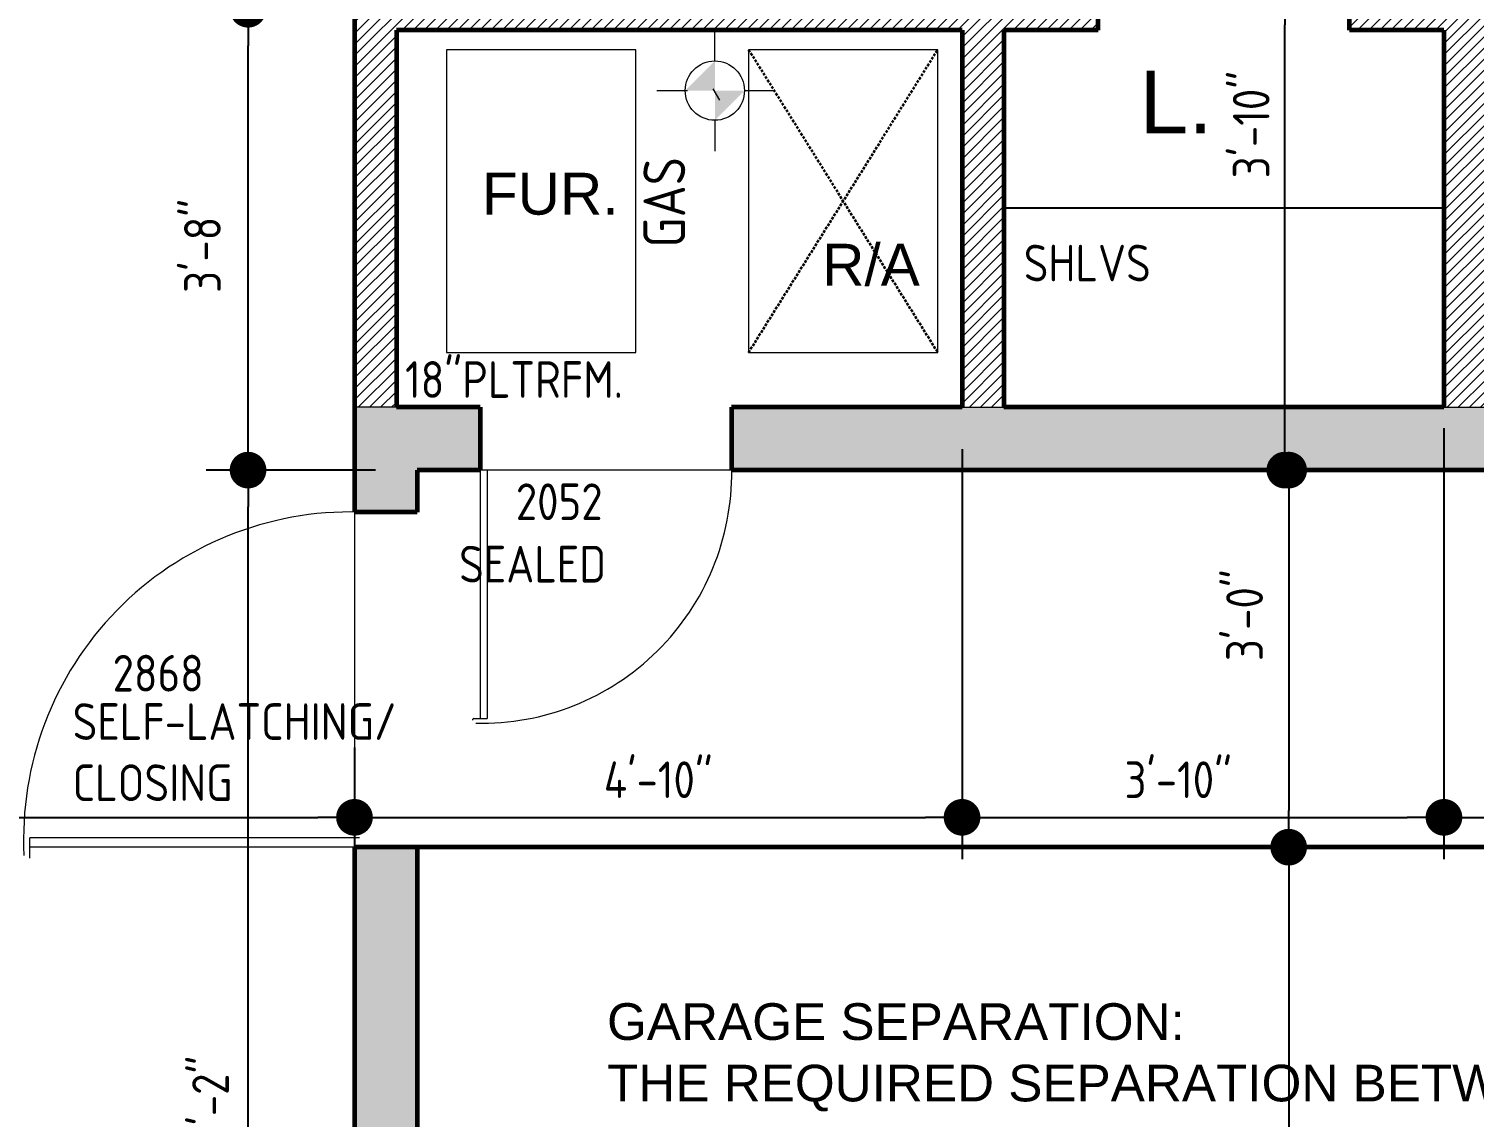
# Model space of a CAD drawing. Header units: inches. Extents: x 23 to 747, y 16 to 1065.
# Drawn here: x 305.5 to 443.4, y 379.6 to 483.5 of the extents above; entities that cross this region are included whole.
import ezdxf

# ---------------------------------------------------------------- set-up
doc = ezdxf.new("R2010")
doc.units = ezdxf.units.IN
doc.header["$MEASUREMENT"] = 0
doc.linetypes.add('DASHED2', pattern=[0.375, 0.25, -0.125])
doc.linetypes.add('Solid', pattern=[0])
for name, color, linetype in [('CABS-FLOORPLAN', 4, 'Continuous'), ('DIM', 4, 'Continuous'), ('TEXT', 7, 'Continuous')]:
    doc.layers.add(name, color=color, linetype=linetype)
for name, color, linetype, lineweight in [('CDRAFT0', 7, 'Continuous', 18), ('DIMS', 137, 'Continuous', 15), ('DOORS', 157, 'Continuous', 9), ('DOORTEXT', 253, 'Continuous', 20), ('DUCTS', 7, 'Continuous', 35), ('HATCH', 123, 'Continuous', 0), ('L1', 251, 'Continuous', 13), ('ROOM LBLS', 253, 'Continuous', 30), ('TEXT LBLS', 81, 'Continuous', 18), ('WALLS', 7, 'Continuous', 60)]:
    doc.layers.add(name, color=color, linetype=linetype, lineweight=lineweight)
doc.styles.add('ARCH', font='ARCHITXT.SHX')
doc.styles.add('SWIS72', font='swissel.ttf', dxfattribs={"height": 4.5})
doc.styles.add('TEXT1', font='ARCHITXT.shx')
doc.dimstyles.new('ARCHITECTURAL', dxfattribs={"dimtxt": 3.5, "dimasz": 3.5, "dimexe": 4, "dimexo": 2, "dimgap": 1.5, "dimtad": 1, "dimdec": 1, "dimzin": 3, "dimdsep": 46, "dimlunit": 4, "dimtxsty": 'ARCH', "dimblk": 'DOT', "dimcen": 0.0625, "dimadec": 0, "dimazin": 0, "dimtfac": 1, "dimtdec": 1, "dimtix": 1, "dimtofl": 0, "dimtmove": 1, "dimatfit": 2, "dimldrblk": 'DOTSMALL', "dimfxl": 1, "dimtolj": 1, "dimtzin": 0, "dimarcsym": 0})
pattern_1 = [(45, (-62804.7364, 124108.1191), (-0.530330086, 0.530330086), [])]

# ---------------------------------------------------------------- blocks, each defined once
blk = doc.blocks.new('_Dot')
at = {"layer": 'DIMS', "color": 0, "lineweight": -2}
blk.add_line((-0.5, 0), (-1, 0), dxfattribs=at)
at = {"layer": 'DIMS', "color": 0, "const_width": 0.5}
blk.add_lwpolyline([(-0.25, 0, 1), (0.25, 0, 1)], format="xyb", close=True, dxfattribs=at)
blk = doc.blocks.new('*D309')
at = {"layer": 'Defpoints', "color": 0, "linetype": 'Solid', "transparency": 16777216}
for p in [(262.57, 421.38), (336.57, 416.89), (336.57, 408.23)]:
    blk.add_point(p, dxfattribs=at)
at = {"layer": 'DIMS', "color": 0, "linetype": 'Solid', "lineweight": -2, "transparency": 16777216}
for p, q in [((262.57, 419.38), (262.57, 404.23)), ((336.57, 414.89), (336.57, 404.23)), ((266.07, 408.23), (333.07, 408.23))]:
    blk.add_line(p, q, dxfattribs=at)
at = {"layer": 'DIMS', "color": 0, "linetype": 'Solid', "lineweight": -2, "transparency": 16777216, "xscale": 3.5, "yscale": 3.5, "zscale": 3.5, "rotation": 180}
blk.add_blockref('_Dot', (262.57, 408.23), dxfattribs=at)
at = {"layer": 'DIMS', "color": 0, "linetype": 'Solid', "lineweight": -2, "transparency": 16777216, "xscale": 3.5, "yscale": 3.5, "zscale": 3.5}
blk.add_blockref('_Dot', (336.57, 408.23), dxfattribs=at)
at = {"layer": 'DIMS', "color": 0, "linetype": 'Solid', "transparency": 16777216, "insert": (278.49, 411.82), "char_height": 3.5, "attachment_point": 5, "style": 'ARCH'}
blk.add_mtext('\\A1;6\'-2"', dxfattribs=at)
blk = doc.blocks.new('_DotSmall')
at = {"layer": 'DIMS', "color": 0, "const_width": 0.5}
blk.add_lwpolyline([(-0.0625, 0, 1), (0.0625, 0, 1)], format="xyb", close=True, dxfattribs=at)
blk = doc.blocks.new('*D211')
at = {"layer": 'Defpoints', "color": 0, "linetype": 'Solid', "transparency": 16777216}
for p in [(394.57, 445.38), (336.57, 416.89), (394.57, 408.23)]:
    blk.add_point(p, dxfattribs=at)
at = {"layer": 'DIMS', "color": 0, "linetype": 'Solid', "lineweight": -2, "transparency": 16777216}
for p, q in [((394.57, 443.38), (394.57, 404.23)), ((336.57, 414.89), (336.57, 404.23)), ((340.07, 408.23), (391.07, 408.23))]:
    blk.add_line(p, q, dxfattribs=at)
at = {"layer": 'DIMS', "color": 0, "linetype": 'Solid', "lineweight": -2, "transparency": 16777216, "xscale": 3.5, "yscale": 3.5, "zscale": 3.5, "rotation": 180}
blk.add_blockref('_Dot', (336.57, 408.23), dxfattribs=at)
at = {"layer": 'DIMS', "color": 0, "linetype": 'Solid', "lineweight": -2, "transparency": 16777216, "xscale": 3.5, "yscale": 3.5, "zscale": 3.5}
blk.add_blockref('_Dot', (394.57, 408.23), dxfattribs=at)
at = {"layer": 'DIMS', "color": 0, "linetype": 'Solid', "transparency": 16777216, "insert": (365.57, 411.82), "char_height": 3.5, "attachment_point": 5, "style": 'ARCH'}
blk.add_mtext('\\A1;4\'-10"', dxfattribs=at)
blk = doc.blocks.new('*D310')
at = {"layer": 'Defpoints', "color": 0, "linetype": 'Solid', "transparency": 16777216}
for p in [(440.57, 447.38), (394.57, 445.38), (440.57, 408.23)]:
    blk.add_point(p, dxfattribs=at)
at = {"layer": 'DIMS', "color": 0, "linetype": 'Solid', "lineweight": -2, "transparency": 16777216}
for p, q in [((440.57, 445.38), (440.57, 404.23)), ((394.57, 443.38), (394.57, 404.23)), ((398.07, 408.23), (437.07, 408.23))]:
    blk.add_line(p, q, dxfattribs=at)
at = {"layer": 'DIMS', "color": 0, "linetype": 'Solid', "lineweight": -2, "transparency": 16777216, "xscale": 3.5, "yscale": 3.5, "zscale": 3.5, "rotation": 180}
blk.add_blockref('_Dot', (394.57, 408.23), dxfattribs=at)
at = {"layer": 'DIMS', "color": 0, "linetype": 'Solid', "lineweight": -2, "transparency": 16777216, "xscale": 3.5, "yscale": 3.5, "zscale": 3.5}
blk.add_blockref('_Dot', (440.57, 408.23), dxfattribs=at)
at = {"layer": 'DIMS', "color": 0, "linetype": 'Solid', "transparency": 16777216, "insert": (415.21, 411.82), "char_height": 3.5, "attachment_point": 5, "style": 'ARCH'}
blk.add_mtext('\\A1;3\'-10"', dxfattribs=at)
blk = doc.blocks.new('*D311')
at = {"layer": 'Defpoints', "color": 0, "linetype": 'Solid', "transparency": 16777216}
for p in [(440.57, 447.38), (562.57, 418.6), (562.57, 408.23)]:
    blk.add_point(p, dxfattribs=at)
at = {"layer": 'DIMS', "color": 0, "linetype": 'Solid', "lineweight": -2, "transparency": 16777216}
for p, q in [((440.57, 445.38), (440.57, 404.23)), ((562.57, 416.6), (562.57, 404.23)), ((444.07, 408.23), (559.07, 408.23))]:
    blk.add_line(p, q, dxfattribs=at)
at = {"layer": 'DIMS', "color": 0, "linetype": 'Solid', "lineweight": -2, "transparency": 16777216, "xscale": 3.5, "yscale": 3.5, "zscale": 3.5, "rotation": 180}
blk.add_blockref('_Dot', (440.57, 408.23), dxfattribs=at)
at = {"layer": 'DIMS', "color": 0, "linetype": 'Solid', "lineweight": -2, "transparency": 16777216, "xscale": 3.5, "yscale": 3.5, "zscale": 3.5}
blk.add_blockref('_Dot', (562.57, 408.23), dxfattribs=at)
at = {"layer": 'DIMS', "color": 0, "linetype": 'Solid', "transparency": 16777216, "insert": (501.57, 411.82), "char_height": 3.5, "attachment_point": 5, "style": 'ARCH'}
blk.add_mtext('\\A1;10\'-2"', dxfattribs=at)
blk = doc.blocks.new('*D242')
at = {"layer": 'Defpoints', "color": 0, "linetype": 'Solid', "transparency": 16777216}
for p in [(326.41, 441.38), (340.57, 441.38), (334.27, 319.38)]:
    blk.add_point(p, dxfattribs=at)
at = {"layer": 'DIMS', "color": 0, "linetype": 'Solid', "lineweight": -2, "transparency": 16777216}
for p, q in [((338.57, 441.38), (322.41, 441.38)), ((326.41, 322.88), (326.41, 437.88)), ((332.27, 319.38), (322.41, 319.38))]:
    blk.add_line(p, q, dxfattribs=at)
at = {"layer": 'DIMS', "color": 0, "linetype": 'Solid', "lineweight": -2, "transparency": 16777216, "xscale": 3.5, "yscale": 3.5, "zscale": 3.5}
for p, rotation in [((326.41, 441.38), 90), ((326.41, 319.38), 270)]:
    blk.add_blockref('_Dot', p, dxfattribs=dict(at, rotation=rotation))
at = {"layer": 'DIMS', "color": 0, "linetype": 'Solid', "transparency": 16777216, "insert": (322.83, 380.38), "char_height": 3.5, "attachment_point": 5, "rotation": 90, "style": 'ARCH'}
blk.add_mtext('\\A1;10\'-2"', dxfattribs=at)
blk = doc.blocks.new('*D243')
at = {"layer": 'Defpoints', "color": 0, "linetype": 'Solid', "transparency": 16777216}
for p in [(326.41, 485.38), (336.57, 485.38), (340.57, 441.38)]:
    blk.add_point(p, dxfattribs=at)
at = {"layer": 'DIMS', "color": 0, "linetype": 'Solid', "lineweight": -2, "transparency": 16777216}
for p, q in [((334.57, 485.38), (322.41, 485.38)), ((326.41, 444.88), (326.41, 481.88)), ((338.57, 441.38), (322.41, 441.38))]:
    blk.add_line(p, q, dxfattribs=at)
at = {"layer": 'DIMS', "color": 0, "linetype": 'Solid', "lineweight": -2, "transparency": 16777216, "xscale": 3.5, "yscale": 3.5, "zscale": 3.5}
for p, rotation in [((326.41, 485.38), 90), ((326.41, 441.38), 270)]:
    blk.add_blockref('_Dot', p, dxfattribs=dict(at, rotation=rotation))
at = {"layer": 'DIMS', "color": 0, "linetype": 'Solid', "transparency": 16777216, "insert": (322.06, 462.79), "char_height": 3.5, "attachment_point": 5, "rotation": 90, "style": 'ARCH'}
blk.add_mtext('\\A1;3\'-8"', dxfattribs=at)
blk = doc.blocks.new('*D253')
at = {"layer": 'Defpoints', "color": 0, "linetype": 'Solid', "transparency": 16777216}
for p in [(425.38, 487.38), (436.53, 487.38), (439.51, 441.38)]:
    blk.add_point(p, dxfattribs=at)
at = {"layer": 'DIMS', "color": 0, "linetype": 'Solid', "lineweight": -2, "transparency": 16777216}
for p, q in [((434.53, 487.38), (421.38, 487.38)), ((425.38, 444.88), (425.38, 483.88)), ((437.51, 441.38), (421.38, 441.38))]:
    blk.add_line(p, q, dxfattribs=at)
at = {"layer": 'DIMS', "color": 0, "linetype": 'Solid', "lineweight": -2, "transparency": 16777216, "xscale": 3.5, "yscale": 3.5, "zscale": 3.5}
for p, rotation in [((425.38, 487.38), 90), ((425.38, 441.38), 270)]:
    blk.add_blockref('_Dot', p, dxfattribs=dict(at, rotation=rotation))
at = {"layer": 'DIMS', "color": 0, "linetype": 'Solid', "transparency": 16777216, "insert": (422.17, 474.37), "char_height": 3.5, "attachment_point": 5, "rotation": 90, "style": 'ARCH'}
blk.add_mtext('\\A1;3\'-10"', dxfattribs=at)
blk = doc.blocks.new('*D254')
at = {"layer": 'Defpoints', "color": 0, "linetype": 'Solid', "transparency": 16777216}
for p in [(436.1, 441.38), (425.75, 405.38), (435.65, 405.38)]:
    blk.add_point(p, dxfattribs=at)
at = {"layer": 'DIMS', "color": 0, "linetype": 'Solid', "lineweight": -2, "transparency": 16777216}
for p, q in [((434.1, 441.38), (421.75, 441.38)), ((425.75, 437.88), (425.75, 408.88)), ((433.65, 405.38), (421.75, 405.38))]:
    blk.add_line(p, q, dxfattribs=at)
at = {"layer": 'DIMS', "color": 0, "linetype": 'Solid', "lineweight": -2, "transparency": 16777216, "xscale": 3.5, "yscale": 3.5, "zscale": 3.5}
for p, rotation in [((425.75, 441.38), 90), ((425.75, 405.38), 270)]:
    blk.add_blockref('_Dot', p, dxfattribs=dict(at, rotation=rotation))
at = {"layer": 'DIMS', "color": 0, "linetype": 'Solid', "transparency": 16777216, "insert": (421.54, 427.53), "char_height": 3.5, "attachment_point": 5, "rotation": 90, "style": 'ARCH'}
blk.add_mtext('\\A1;3\'-0"', dxfattribs=at)
blk = doc.blocks.new('*D255')
at = {"layer": 'Defpoints', "color": 0, "linetype": 'Solid', "transparency": 16777216}
for p in [(435.65, 405.38), (353.57, 183.38), (425.75, 183.38)]:
    blk.add_point(p, dxfattribs=at)
at = {"layer": 'DIMS', "color": 0, "linetype": 'Solid', "lineweight": -2, "transparency": 16777216}
for p, q in [((433.65, 405.38), (421.75, 405.38)), ((425.75, 401.88), (425.75, 186.88)), ((355.57, 183.38), (429.75, 183.38))]:
    blk.add_line(p, q, dxfattribs=at)
at = {"layer": 'DIMS', "color": 0, "linetype": 'Solid', "lineweight": -2, "transparency": 16777216, "xscale": 3.5, "yscale": 3.5, "zscale": 3.5}
for p, rotation in [((425.75, 405.38), 90), ((425.75, 183.38), 270)]:
    blk.add_blockref('_Dot', p, dxfattribs=dict(at, rotation=rotation))
at = {"layer": 'DIMS', "color": 0, "linetype": 'Solid', "transparency": 16777216, "insert": (422.17, 294.38), "char_height": 3.5, "attachment_point": 5, "rotation": 90, "style": 'ARCH'}
blk.add_mtext('\\A1;18\'-6"', dxfattribs=at)
blk = doc.blocks.new('*D638')
at = {"layer": 'Defpoints', "color": 0, "linetype": 'Solid', "transparency": 16777216}
for p in [(262.57, 421.38), (336.57, 416.89), (336.57, 408.23)]:
    blk.add_point(p, dxfattribs=at)
at = {"layer": 'DIMS', "color": 0, "linetype": 'Solid', "lineweight": -2, "transparency": 16777216}
for p, q in [((262.57, 419.38), (262.57, 404.23)), ((336.57, 414.89), (336.57, 404.23)), ((266.07, 408.23), (333.07, 408.23))]:
    blk.add_line(p, q, dxfattribs=at)
at = {"layer": 'DIMS', "color": 0, "linetype": 'Solid', "lineweight": -2, "transparency": 16777216, "xscale": 3.5, "yscale": 3.5, "zscale": 3.5, "rotation": 180}
blk.add_blockref('_Dot', (262.57, 408.23), dxfattribs=at)
at = {"layer": 'DIMS', "color": 0, "linetype": 'Solid', "lineweight": -2, "transparency": 16777216, "xscale": 3.5, "yscale": 3.5, "zscale": 3.5}
blk.add_blockref('_Dot', (336.57, 408.23), dxfattribs=at)
at = {"layer": 'DIMS', "color": 0, "linetype": 'Solid', "transparency": 16777216, "insert": (278.49, 411.82), "char_height": 3.5, "attachment_point": 5, "style": 'ARCH'}
blk.add_mtext('\\A1;6\'-2"', dxfattribs=at)
blk = doc.blocks.new('*D540')
at = {"layer": 'Defpoints', "color": 0, "linetype": 'Solid', "transparency": 16777216}
for p in [(394.57, 445.38), (336.57, 416.89), (394.57, 408.23)]:
    blk.add_point(p, dxfattribs=at)
at = {"layer": 'DIMS', "color": 0, "linetype": 'Solid', "lineweight": -2, "transparency": 16777216}
for p, q in [((394.57, 443.38), (394.57, 404.23)), ((336.57, 414.89), (336.57, 404.23)), ((340.07, 408.23), (391.07, 408.23))]:
    blk.add_line(p, q, dxfattribs=at)
at = {"layer": 'DIMS', "color": 0, "linetype": 'Solid', "lineweight": -2, "transparency": 16777216, "xscale": 3.5, "yscale": 3.5, "zscale": 3.5, "rotation": 180}
blk.add_blockref('_Dot', (336.57, 408.23), dxfattribs=at)
at = {"layer": 'DIMS', "color": 0, "linetype": 'Solid', "lineweight": -2, "transparency": 16777216, "xscale": 3.5, "yscale": 3.5, "zscale": 3.5}
blk.add_blockref('_Dot', (394.57, 408.23), dxfattribs=at)
at = {"layer": 'DIMS', "color": 0, "linetype": 'Solid', "transparency": 16777216, "insert": (365.57, 411.82), "char_height": 3.5, "attachment_point": 5, "style": 'ARCH'}
blk.add_mtext('\\A1;4\'-10"', dxfattribs=at)
blk = doc.blocks.new('*D639')
at = {"layer": 'Defpoints', "color": 0, "linetype": 'Solid', "transparency": 16777216}
for p in [(440.57, 447.38), (394.57, 445.38), (440.57, 408.23)]:
    blk.add_point(p, dxfattribs=at)
at = {"layer": 'DIMS', "color": 0, "linetype": 'Solid', "lineweight": -2, "transparency": 16777216}
for p, q in [((440.57, 445.38), (440.57, 404.23)), ((394.57, 443.38), (394.57, 404.23)), ((398.07, 408.23), (437.07, 408.23))]:
    blk.add_line(p, q, dxfattribs=at)
at = {"layer": 'DIMS', "color": 0, "linetype": 'Solid', "lineweight": -2, "transparency": 16777216, "xscale": 3.5, "yscale": 3.5, "zscale": 3.5, "rotation": 180}
blk.add_blockref('_Dot', (394.57, 408.23), dxfattribs=at)
at = {"layer": 'DIMS', "color": 0, "linetype": 'Solid', "lineweight": -2, "transparency": 16777216, "xscale": 3.5, "yscale": 3.5, "zscale": 3.5}
blk.add_blockref('_Dot', (440.57, 408.23), dxfattribs=at)
at = {"layer": 'DIMS', "color": 0, "linetype": 'Solid', "transparency": 16777216, "insert": (415.21, 411.82), "char_height": 3.5, "attachment_point": 5, "style": 'ARCH'}
blk.add_mtext('\\A1;3\'-10"', dxfattribs=at)
blk = doc.blocks.new('*D640')
at = {"layer": 'Defpoints', "color": 0, "linetype": 'Solid', "transparency": 16777216}
for p in [(440.57, 447.38), (562.57, 418.6), (562.57, 408.23)]:
    blk.add_point(p, dxfattribs=at)
at = {"layer": 'DIMS', "color": 0, "linetype": 'Solid', "lineweight": -2, "transparency": 16777216}
for p, q in [((440.57, 445.38), (440.57, 404.23)), ((562.57, 416.6), (562.57, 404.23)), ((444.07, 408.23), (559.07, 408.23))]:
    blk.add_line(p, q, dxfattribs=at)
at = {"layer": 'DIMS', "color": 0, "linetype": 'Solid', "lineweight": -2, "transparency": 16777216, "xscale": 3.5, "yscale": 3.5, "zscale": 3.5, "rotation": 180}
blk.add_blockref('_Dot', (440.57, 408.23), dxfattribs=at)
at = {"layer": 'DIMS', "color": 0, "linetype": 'Solid', "lineweight": -2, "transparency": 16777216, "xscale": 3.5, "yscale": 3.5, "zscale": 3.5}
blk.add_blockref('_Dot', (562.57, 408.23), dxfattribs=at)
at = {"layer": 'DIMS', "color": 0, "linetype": 'Solid', "transparency": 16777216, "insert": (501.57, 411.82), "char_height": 3.5, "attachment_point": 5, "style": 'ARCH'}
blk.add_mtext('\\A1;10\'-2"', dxfattribs=at)
blk = doc.blocks.new('*D571')
at = {"layer": 'Defpoints', "color": 0, "linetype": 'Solid', "transparency": 16777216}
for p in [(326.41, 441.38), (340.57, 441.38), (334.27, 319.38)]:
    blk.add_point(p, dxfattribs=at)
at = {"layer": 'DIMS', "color": 0, "linetype": 'Solid', "lineweight": -2, "transparency": 16777216}
for p, q in [((338.57, 441.38), (322.41, 441.38)), ((326.41, 322.88), (326.41, 437.88)), ((332.27, 319.38), (322.41, 319.38))]:
    blk.add_line(p, q, dxfattribs=at)
at = {"layer": 'DIMS', "color": 0, "linetype": 'Solid', "lineweight": -2, "transparency": 16777216, "xscale": 3.5, "yscale": 3.5, "zscale": 3.5}
for p, rotation in [((326.41, 441.38), 90), ((326.41, 319.38), 270)]:
    blk.add_blockref('_Dot', p, dxfattribs=dict(at, rotation=rotation))
at = {"layer": 'DIMS', "color": 0, "linetype": 'Solid', "transparency": 16777216, "insert": (322.83, 380.38), "char_height": 3.5, "attachment_point": 5, "rotation": 90, "style": 'ARCH'}
blk.add_mtext('\\A1;10\'-2"', dxfattribs=at)
blk = doc.blocks.new('*D572')
at = {"layer": 'Defpoints', "color": 0, "linetype": 'Solid', "transparency": 16777216}
for p in [(326.41, 485.38), (336.57, 485.38), (340.57, 441.38)]:
    blk.add_point(p, dxfattribs=at)
at = {"layer": 'DIMS', "color": 0, "linetype": 'Solid', "lineweight": -2, "transparency": 16777216}
for p, q in [((334.57, 485.38), (322.41, 485.38)), ((326.41, 444.88), (326.41, 481.88)), ((338.57, 441.38), (322.41, 441.38))]:
    blk.add_line(p, q, dxfattribs=at)
at = {"layer": 'DIMS', "color": 0, "linetype": 'Solid', "lineweight": -2, "transparency": 16777216, "xscale": 3.5, "yscale": 3.5, "zscale": 3.5}
for p, rotation in [((326.41, 485.38), 90), ((326.41, 441.38), 270)]:
    blk.add_blockref('_Dot', p, dxfattribs=dict(at, rotation=rotation))
at = {"layer": 'DIMS', "color": 0, "linetype": 'Solid', "transparency": 16777216, "insert": (322.06, 462.79), "char_height": 3.5, "attachment_point": 5, "rotation": 90, "style": 'ARCH'}
blk.add_mtext('\\A1;3\'-8"', dxfattribs=at)
blk = doc.blocks.new('*D582')
at = {"layer": 'Defpoints', "color": 0, "linetype": 'Solid', "transparency": 16777216}
for p in [(425.38, 487.38), (436.53, 487.38), (439.51, 441.38)]:
    blk.add_point(p, dxfattribs=at)
at = {"layer": 'DIMS', "color": 0, "linetype": 'Solid', "lineweight": -2, "transparency": 16777216}
for p, q in [((434.53, 487.38), (421.38, 487.38)), ((425.38, 444.88), (425.38, 483.88)), ((437.51, 441.38), (421.38, 441.38))]:
    blk.add_line(p, q, dxfattribs=at)
at = {"layer": 'DIMS', "color": 0, "linetype": 'Solid', "lineweight": -2, "transparency": 16777216, "xscale": 3.5, "yscale": 3.5, "zscale": 3.5}
for p, rotation in [((425.38, 487.38), 90), ((425.38, 441.38), 270)]:
    blk.add_blockref('_Dot', p, dxfattribs=dict(at, rotation=rotation))
at = {"layer": 'DIMS', "color": 0, "linetype": 'Solid', "transparency": 16777216, "insert": (422.17, 474.37), "char_height": 3.5, "attachment_point": 5, "rotation": 90, "style": 'ARCH'}
blk.add_mtext('\\A1;3\'-10"', dxfattribs=at)
blk = doc.blocks.new('*D583')
at = {"layer": 'Defpoints', "color": 0, "linetype": 'Solid', "transparency": 16777216}
for p in [(436.1, 441.38), (425.75, 405.38), (435.65, 405.38)]:
    blk.add_point(p, dxfattribs=at)
at = {"layer": 'DIMS', "color": 0, "linetype": 'Solid', "lineweight": -2, "transparency": 16777216}
for p, q in [((434.1, 441.38), (421.75, 441.38)), ((425.75, 437.88), (425.75, 408.88)), ((433.65, 405.38), (421.75, 405.38))]:
    blk.add_line(p, q, dxfattribs=at)
at = {"layer": 'DIMS', "color": 0, "linetype": 'Solid', "lineweight": -2, "transparency": 16777216, "xscale": 3.5, "yscale": 3.5, "zscale": 3.5}
for p, rotation in [((425.75, 441.38), 90), ((425.75, 405.38), 270)]:
    blk.add_blockref('_Dot', p, dxfattribs=dict(at, rotation=rotation))
at = {"layer": 'DIMS', "color": 0, "linetype": 'Solid', "transparency": 16777216, "insert": (421.54, 427.53), "char_height": 3.5, "attachment_point": 5, "rotation": 90, "style": 'ARCH'}
blk.add_mtext('\\A1;3\'-0"', dxfattribs=at)
blk = doc.blocks.new('*D584')
at = {"layer": 'Defpoints', "color": 0, "linetype": 'Solid', "transparency": 16777216}
for p in [(435.65, 405.38), (353.57, 183.38), (425.75, 183.38)]:
    blk.add_point(p, dxfattribs=at)
at = {"layer": 'DIMS', "color": 0, "linetype": 'Solid', "lineweight": -2, "transparency": 16777216}
for p, q in [((433.65, 405.38), (421.75, 405.38)), ((425.75, 401.88), (425.75, 186.88)), ((355.57, 183.38), (429.75, 183.38))]:
    blk.add_line(p, q, dxfattribs=at)
at = {"layer": 'DIMS', "color": 0, "linetype": 'Solid', "lineweight": -2, "transparency": 16777216, "xscale": 3.5, "yscale": 3.5, "zscale": 3.5}
for p, rotation in [((425.75, 405.38), 90), ((425.75, 183.38), 270)]:
    blk.add_blockref('_Dot', p, dxfattribs=dict(at, rotation=rotation))
at = {"layer": 'DIMS', "color": 0, "linetype": 'Solid', "transparency": 16777216, "insert": (422.17, 294.38), "char_height": 3.5, "attachment_point": 5, "rotation": 90, "style": 'ARCH'}
blk.add_mtext('\\A1;18\'-6"', dxfattribs=at)

msp = doc.modelspace()

# ---------------------------------------------------------------- hatches: boundary and pattern name
at = {"layer": 'HATCH'}
h = msp.add_hatch(color=9, dxfattribs=at)
h.dxf.hatch_style = 1
h.set_gradient(color1=(199, 200, 202), color2=(147, 149, 152), name='INVCYLINDER')
h.paths.add_polyline_path([(556.57, 567.38), (514.57, 567.38), (514.57, 561.38), (556.57, 561.38), (556.57, 447.38), (444.57, 447.38), (440.57, 447.38), (398.57, 447.38), (394.57, 447.38), (372.57, 447.38), (372.57, 441.38), (556.57, 441.38), (556.57, 183.38), (562.57, 183.38), (562.57, 601.38), (561.57, 601.38), (556.57, 601.38)])
h.paths.add_polyline_path([(523.23, 561.09), (546.82, 561.09), (546.82, 567.34), (523.23, 567.34)], flags=25)
h = msp.add_hatch(color=9, dxfattribs=at)
h.dxf.hatch_style = 1
h.set_gradient(color1=(199, 200, 202), color2=(147, 149, 152), name='INVCYLINDER')
h.paths.add_polyline_path([(556.57, 567.38), (514.57, 567.38), (514.57, 561.38), (556.57, 561.38), (556.57, 447.38), (444.57, 447.38), (440.57, 447.38), (398.57, 447.38), (394.57, 447.38), (372.57, 447.38), (372.57, 441.38), (556.57, 441.38), (556.57, 183.38), (562.57, 183.38), (562.57, 601.38), (561.57, 601.38), (556.57, 601.38)])
h.paths.add_polyline_path([(523.23, 561.09), (546.82, 561.09), (546.82, 567.34), (523.23, 567.34)], flags=25)
at = {"layer": 'HATCH', "linetype": 'Solid'}
h = msp.add_hatch(dxfattribs=at)
h.set_pattern_fill('ANSI31', color=256, scale=6, style=0)
h.set_pattern_definition(pattern_1)
h.paths.add_polyline_path([(472.57, 573.38), (440.57, 573.38), (440.57, 567.38), (440.57, 487.38), (431.57, 487.38), (431.57, 483.38), (440.57, 483.38), (440.57, 447.38), (444.57, 447.38), (444.57, 561.38), (479.57, 561.38), (479.57, 565.38), (472.57, 565.38)])
h.paths.add_polyline_path([(444.57, 569.38), (468.57, 569.38), (468.57, 565.38), (444.57, 565.38)], flags=16)
h = msp.add_hatch(dxfattribs=at)
h.set_pattern_fill('ANSI31', color=256, scale=6, style=0)
h.set_pattern_definition(pattern_1)
h.paths.add_polyline_path([(472.57, 573.38), (440.57, 573.38), (440.57, 567.38), (440.57, 487.38), (431.57, 487.38), (431.57, 483.38), (440.57, 483.38), (440.57, 447.38), (444.57, 447.38), (444.57, 561.38), (479.57, 561.38), (479.57, 565.38), (472.57, 565.38)])
h.paths.add_polyline_path([(444.57, 569.38), (468.57, 569.38), (468.57, 565.38), (444.57, 565.38)], flags=16)
h = msp.add_hatch(dxfattribs=at)
h.set_pattern_fill('ANSI31', color=256, scale=6, style=0)
h.set_pattern_definition(pattern_1)
h.paths.add_polyline_path([(407.57, 487.38), (376.57, 487.38), (376.57, 492.94), (372.57, 492.94), (372.57, 487.38), (336.57, 487.38), (336.57, 447.38), (340.57, 447.38), (340.57, 483.38), (394.57, 483.38), (394.57, 447.38), (398.57, 447.38), (398.57, 483.38), (407.57, 483.38)])
h = msp.add_hatch(dxfattribs=at)
h.set_pattern_fill('ANSI31', color=256, scale=6, style=0)
h.set_pattern_definition(pattern_1)
h.paths.add_polyline_path([(407.57, 487.38), (376.57, 487.38), (376.57, 492.94), (372.57, 492.94), (372.57, 487.38), (336.57, 487.38), (336.57, 447.38), (340.57, 447.38), (340.57, 483.38), (394.57, 483.38), (394.57, 447.38), (398.57, 447.38), (398.57, 483.38), (407.57, 483.38)])
at = {"layer": 'HATCH'}
h = msp.add_hatch(color=9, dxfattribs=at)
h.dxf.hatch_style = 1
h.set_gradient(color1=(199, 200, 202), color2=(147, 149, 152), name='INVCYLINDER')
h.paths.add_polyline_path([(348.57, 447.38), (340.57, 447.38), (336.57, 447.38), (336.57, 437.39, -0.003736), (337.04, 437.38), (342.57, 437.38), (342.57, 441.38), (348.57, 441.38)])
h = msp.add_hatch(color=9, dxfattribs=at)
h.dxf.hatch_style = 1
h.set_gradient(color1=(199, 200, 202), color2=(147, 149, 152), name='INVCYLINDER')
h.paths.add_polyline_path([(348.57, 447.38), (340.57, 447.38), (336.57, 447.38), (336.57, 437.39, -0.003736), (337.04, 437.38), (342.57, 437.38), (342.57, 441.38), (348.57, 441.38)])
h = msp.add_hatch(color=9, dxfattribs=at)
h.dxf.hatch_style = 1
h.set_gradient(color1=(199, 200, 202), color2=(147, 149, 152), name='INVCYLINDER')
h.paths.add_polyline_path([(342.57, 405.38), (340.57, 405.38), (336.57, 405.38), (336.57, 325.38), (325.57, 325.38), (325.57, 319.38), (336.57, 319.38), (336.57, 183.38), (342.57, 183.38)])
h = msp.add_hatch(color=9, dxfattribs=at)
h.dxf.hatch_style = 1
h.set_gradient(color1=(199, 200, 202), color2=(147, 149, 152), name='INVCYLINDER')
h.paths.add_polyline_path([(342.57, 405.38), (340.57, 405.38), (336.57, 405.38), (336.57, 325.38), (325.57, 325.38), (325.57, 319.38), (336.57, 319.38), (336.57, 183.38), (342.57, 183.38)])

# ---------------------------------------------------------------- linework, layer by layer
at = {"layer": 'CABS-FLOORPLAN', "color": 4}
msp.add_line((440.57, 466.38), (398.57, 466.38), dxfattribs=at)
msp.add_line((440.57, 466.38), (398.57, 466.38), dxfattribs=at)
at = {"layer": 'CDRAFT0', "linetype": 'Solid'}
for p, q in [((340.57, 447.38), (336.57, 447.38)), ((340.57, 447.38), (336.57, 447.38)), ((394.57, 447.38), (398.57, 447.38)), ((394.57, 447.38), (398.57, 447.38)), ((440.57, 447.38), (444.57, 447.38)), ((440.57, 447.38), (444.57, 447.38))]:
    msp.add_line(p, q, dxfattribs=at)
at = {"layer": 'DOORS'}
for p, q in [((348.57, 441.38), (348.57, 417.65)), ((348.57, 441.38), (348.57, 417.65)), ((349.25, 441.38), (349.25, 417.65)), ((349.25, 441.38), (349.25, 417.65)), ((347.96, 417.65), (349.25, 417.65)), ((347.96, 417.65), (349.25, 417.65)), ((337.04, 406.26), (305.59, 406.26)), ((305.59, 404.34), (305.59, 406.26)), ((337.04, 406.26), (305.59, 406.26)), ((305.59, 404.34), (305.59, 406.26)), ((337.04, 405.38), (305.59, 405.38)), ((337.04, 405.38), (305.59, 405.38))]:
    msp.add_line(p, q, dxfattribs=at)
for centre, radius, start, end in [((348.69, 441.1), 23.89, 268.7285, 0.671), ((348.69, 441.1), 23.89, 268.7285, 0.671), ((336.22, 406.15), 31.24, 88.5009, 182.8516), ((336.22, 406.15), 31.24, 88.5009, 182.8516), ((347.96, 417.52), 0.134, 90, 188.8942), ((347.96, 417.52), 0.134, 90, 188.8942)]:
    msp.add_arc(centre, radius, start, end, dxfattribs=at)
at = {"layer": 'DUCTS', "color": 1, "linetype": 'DASHED2'}
for p, q in [((374.19, 481.51), (392.25, 452.62)), ((374.19, 452.62), (392.25, 481.51)), ((374.19, 481.51), (392.25, 452.62)), ((374.19, 452.62), (392.25, 481.51))]:
    msp.add_line(p, q, dxfattribs=at)
at = {"layer": 'L1', "color": 3}
msp.add_line((372.57, 441.38), (348.57, 441.38), dxfattribs=at)
msp.add_line((372.57, 441.38), (348.57, 441.38), dxfattribs=at)
at = {"layer": 'L1', "linetype": 'Solid'}
msp.add_line((336.57, 437.38), (336.57, 405.38), dxfattribs=at)
msp.add_line((336.57, 437.38), (336.57, 405.38), dxfattribs=at)
at = {"layer": 'L1', "color": 3}
for points in [[(363.42, 481.51), (345.36, 481.51), (345.36, 452.62), (363.42, 452.62)], [(363.42, 481.51), (345.36, 481.51), (345.36, 452.62), (363.42, 452.62)], [(392.25, 481.51), (374.19, 481.51), (374.19, 452.62), (392.25, 452.62)], [(392.25, 481.51), (374.19, 481.51), (374.19, 452.62), (392.25, 452.62)]]:
    msp.add_lwpolyline(points, close=True, dxfattribs=at)
at = {"layer": 'TEXT LBLS', "ltscale": 0.5}
for p, q in [((370.97, 480.44), (370.97, 483.38)), ((370.97, 480.44), (370.97, 483.38)), ((365.42, 477.61), (368.36, 477.61)), ((365.42, 477.61), (368.36, 477.61)), ((371.44, 476.69), (370.81, 477.78)), ((371.44, 476.69), (370.81, 477.78)), ((373.8, 477.61), (376.52, 477.61)), ((373.8, 477.61), (376.52, 477.61)), ((370.97, 474.78), (370.97, 471.84)), ((370.97, 474.78), (370.97, 471.84))]:
    msp.add_line(p, q, dxfattribs=at)
msp.add_circle((370.97, 477.61), 2.83, dxfattribs=at)
msp.add_circle((370.97, 477.61), 2.83, dxfattribs=at)
msp.add_solid([(370.97, 480.44), (368.14, 477.61), (370.97, 474.78), (373.8, 477.61)], dxfattribs=at)
msp.add_solid([(370.97, 480.44), (368.14, 477.61), (370.97, 474.78), (373.8, 477.61)], dxfattribs=at)
at = {"layer": 'WALLS'}
for p, q in [((336.57, 487.38), (336.57, 437.38)), ((336.57, 487.38), (336.57, 437.38)), ((407.57, 483.38), (407.57, 487.38)), ((407.57, 483.38), (407.57, 487.38)), ((431.57, 483.38), (431.57, 487.38)), ((431.57, 483.38), (431.57, 487.38)), ((340.57, 483.38), (340.57, 447.38)), ((394.57, 483.38), (340.57, 483.38)), ((340.57, 483.38), (340.57, 447.38)), ((394.57, 483.38), (340.57, 483.38)), ((394.57, 483.38), (394.57, 447.38)), ((394.57, 483.38), (394.57, 447.38)), ((398.57, 483.38), (398.57, 447.38)), ((407.57, 483.38), (398.57, 483.38)), ((398.57, 483.38), (398.57, 447.38)), ((407.57, 483.38), (398.57, 483.38)), ((440.57, 483.38), (431.57, 483.38)), ((440.57, 483.38), (431.57, 483.38)), ((440.57, 483.38), (440.57, 447.38)), ((440.57, 483.38), (440.57, 447.38)), ((348.57, 447.38), (340.57, 447.38)), ((348.57, 447.38), (340.57, 447.38)), ((394.57, 447.38), (372.57, 447.38)), ((394.57, 447.38), (372.57, 447.38)), ((440.57, 447.38), (398.57, 447.38)), ((440.57, 447.38), (398.57, 447.38)), ((342.57, 441.38), (342.57, 437.38)), ((348.57, 441.38), (342.57, 441.38)), ((342.57, 441.38), (342.57, 437.38)), ((348.57, 441.38), (342.57, 441.38)), ((556.57, 441.38), (372.57, 441.38)), ((556.57, 441.38), (372.57, 441.38)), ((342.57, 437.38), (336.57, 437.38)), ((342.57, 437.38), (336.57, 437.38)), ((336.57, 405.38), (336.57, 325.38)), ((340.57, 405.38), (336.57, 405.38)), ((336.57, 405.38), (336.57, 325.38)), ((340.57, 405.38), (336.57, 405.38)), ((556.57, 405.38), (340.57, 405.38)), ((556.57, 405.38), (340.57, 405.38)), ((342.57, 405.38), (342.57, 183.38)), ((342.57, 405.38), (342.57, 183.38))]:
    msp.add_line(p, q, dxfattribs=at)
at = {"layer": 'WALLS', "linetype": 'Solid'}
for p, q in [((348.57, 447.38), (348.57, 441.38)), ((348.57, 447.38), (348.57, 441.38)), ((372.57, 447.38), (372.57, 441.38)), ((372.57, 447.38), (372.57, 441.38))]:
    msp.add_line(p, q, dxfattribs=at)

# ---------------------------------------------------------------- texts
at = {"layer": 'DIM', "style": 'SWIS72'}
for s, p in [('GARAGE SEPARATION: ', (360.68, 386.98)), ('GARAGE SEPARATION: ', (360.68, 386.98)), ('THE REQUIRED SEPARATION BETWEEN THE GARAGE AND ', (360.68, 381.11)), ('THE REQUIRED SEPARATION BETWEEN THE GARAGE AND ', (360.68, 381.11))]:
    msp.add_text(s, height=3.5, dxfattribs=at).set_placement(p)
at = {"layer": 'DOORTEXT', "color": 7, "style": 'TEXT1'}
for s, p in [('2052', (351.97, 436.61)), ('2052', (351.97, 436.61)), ('SEALED ', (346.56, 430.65)), ('SEALED ', (346.56, 430.65))]:
    msp.add_text(s, height=3.5, dxfattribs=at).set_placement(p)
at = {"layer": 'DOORTEXT', "color": 0, "style": 'TEXT1'}
msp.add_text('2868', height=3.5, dxfattribs=at).set_placement((313.48, 420.24))
msp.add_text('2868', height=3.5, dxfattribs=at).set_placement((313.48, 420.24))
at = {"layer": 'DOORTEXT', "color": 0, "linetype": 'Solid', "insert": (309.67, 419.12), "char_height": 3.5, "width": 66.665, "attachment_point": 1, "style": 'TEXT1'}
msp.add_mtext('SELF-LATCHING/\\PCLOSING', dxfattribs=at)
msp.add_mtext('SELF-LATCHING/\\PCLOSING', dxfattribs=at)
at = {"layer": 'ROOM LBLS', "style": 'SWIS72'}
for s, height, p in [('L.', 6, (411.5, 473.52)), ('L.', 6, (411.5, 473.52)), ('FUR.', 4, (348.74, 465.77, -0.03)), ('FUR.', 4, (348.74, 465.77, -0.03)), ('R/A', 4, (381.22, 458.99)), ('R/A', 4, (381.22, 458.99))]:
    msp.add_text(s, height=height, dxfattribs=at).set_placement(p)
at = {"layer": 'TEXT', "style": 'TEXT1'}
for s, p in [('SHLVS', (400.46, 459.4)), ('SHLVS', (400.46, 459.4)), ('18"PLTRFM.', (341.4, 448.28)), ('18"PLTRFM.', (341.4, 448.28))]:
    msp.add_text(s, height=3.5, dxfattribs=at).set_placement(p)
at = {"layer": 'TEXT LBLS', "ltscale": 0.5, "style": 'TEXT1'}
msp.add_text('GAS', height=3.99, rotation=90, dxfattribs=at).set_placement((368.14, 462.63))
msp.add_text('GAS', height=3.99, rotation=90, dxfattribs=at).set_placement((368.14, 462.63))

# ---------------------------------------------------------------- dimensions: what is measured, and where the dimension line sits
at = {"layer": 'DIMS', "linetype": 'Solid'}
for base, p1, p2, angle, picture, middle in [((425.38, 487.38), (439.51, 441.38), (436.53, 487.38), 90, '*D253', (425.75, 474.37)), ((425.38, 487.38), (439.51, 441.38), (436.53, 487.38), 90, '*D582', (425.75, 474.37)), ((326.41, 485.38), (340.57, 441.38), (336.57, 485.38), 90, '*D243', (325.64, 462.79)), ((326.41, 485.38), (340.57, 441.38), (336.57, 485.38), 90, '*D572', (325.64, 462.79)), ((440.57, 408.23), (394.57, 445.38), (440.57, 447.38), 180, '*D310', (415.21, 408.23)), ((440.57, 408.23), (394.57, 445.38), (440.57, 447.38), 180, '*D639', (415.21, 408.23)), ((425.75, 405.38), (436.1, 441.38), (435.65, 405.38), 90, '*D254', (425.12, 427.53)), ((425.75, 405.38), (436.1, 441.38), (435.65, 405.38), 90, '*D583', (425.12, 427.53)), ((336.57, 408.23), (262.57, 421.38), (336.57, 416.89), 180, '*D309', (278.49, 408.23)), ((336.57, 408.23), (262.57, 421.38), (336.57, 416.89), 180, '*D638', (278.49, 408.23))]:
    dim = msp.add_linear_dim(base=base, p1=p1, p2=p2, angle=angle, dimstyle='ARCHITECTURAL', dxfattribs=at)
    dim.commit()
    dim.dimension.update_dxf_attribs({"geometry": picture, "text_midpoint": middle, "dimtype": 160})
for base, p1, p2, angle, picture, middle in [((562.57, 408.23), (440.57, 447.38), (562.57, 418.6), 180, '*D311', (501.57, 411.82)), ((562.57, 408.23), (440.57, 447.38), (562.57, 418.6), 180, '*D640', (501.57, 411.82)), ((394.57, 408.23), (336.57, 416.89), (394.57, 445.38), 180, '*D211', (365.57, 411.82)), ((394.57, 408.23), (336.57, 416.89), (394.57, 445.38), 180, '*D540', (365.57, 411.82)), ((326.41, 441.38), (334.27, 319.38), (340.57, 441.38), 90, '*D242', (322.83, 380.38)), ((326.41, 441.38), (334.27, 319.38), (340.57, 441.38), 90, '*D571', (322.83, 380.38)), ((425.75, 183.38), (435.65, 405.38), (353.57, 183.38), 90, '*D255', (422.17, 294.38)), ((425.75, 183.38), (435.65, 405.38), (353.57, 183.38), 90, '*D584', (422.17, 294.38))]:
    dim = msp.add_linear_dim(base=base, p1=p1, p2=p2, angle=angle, dimstyle='ARCHITECTURAL', dxfattribs=at)
    dim.commit()
    dim.dimension.update_dxf_attribs({"geometry": picture, "text_midpoint": middle})

doc.saveas('drawing.dxf')
